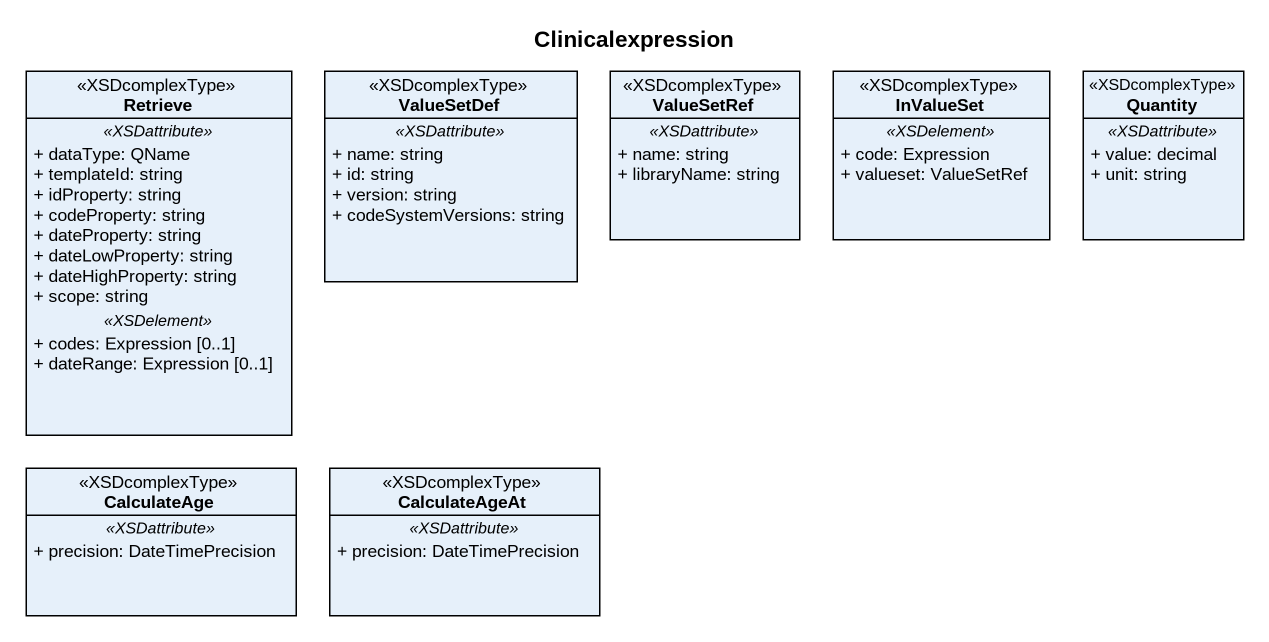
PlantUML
@startuml
title Clinicalexpression
hide circle
hide empty members
skinparam classAttributeIconSize 0
class Retrieve <<XSDcomplexType>> {
  .. <<XSDattribute>> ..
  + dataType: QName
  + templateId: string
  + idProperty: string
  + codeProperty: string
  + dateProperty: string
  + dateLowProperty: string
  + dateHighProperty: string
  + scope: string
  .. <<XSDelement>> ..
  + codes: Expression [0..1]
  + dateRange: Expression [0..1]
}
class ValueSetDef <<XSDcomplexType>> {
  .. <<XSDattribute>> ..
  + name: string
  + id: string
  + version: string
  + codeSystemVersions: string
}
class ValueSetRef <<XSDcomplexType>> {
  .. <<XSDattribute>> ..
  + name: string
  + libraryName: string
}
class InValueSet <<XSDcomplexType>> {
  .. <<XSDelement>> ..
  + code: Expression
  + valueset: ValueSetRef
}
class Quantity <<XSDcomplexType>> {
  .. <<XSDattribute>> ..
  + value: decimal
  + unit: string
}
class CalculateAge <<XSDcomplexType>> {
  .. <<XSDattribute>> ..
  + precision: DateTimePrecision
}
class CalculateAgeAt <<XSDcomplexType>> {
  .. <<XSDattribute>> ..
  + precision: DateTimePrecision
}
@enduml
